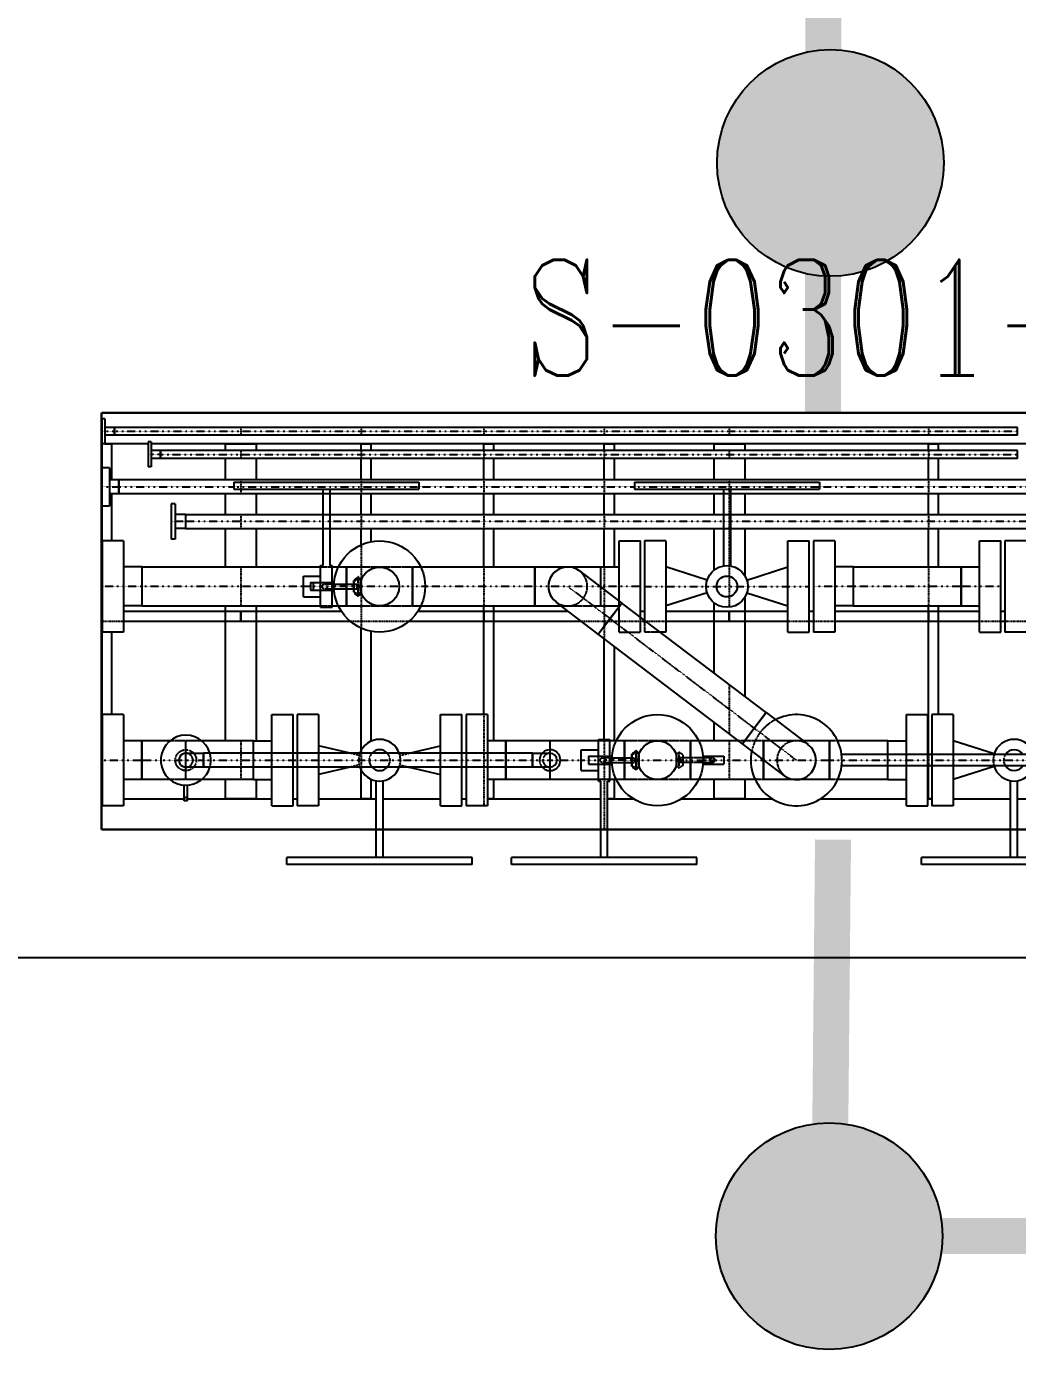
# Model space of a CAD drawing. Header units: millimetres. Extents: x -10011772 to -8149599, y 2847708 to 3434448.
# Drawn here: x -9525475 to -9516914, y 3138214 to 3149640 of the extents above; entities that cross this region are included whole.
import ezdxf

# ---------------------------------------------------------------- set-up
doc = ezdxf.new("R2010")
doc.units = ezdxf.units.MM
for name, pattern in [('DASHDOT2', [0.5, 0.25, -0.125, 0, -0.125]), ('DIVIDE2', [0.625, 0.25, -0.125, 0, -0.125, 0, -0.125]), ('HIDDEN2', [0.1875, 0.125, -0.0625])]:
    doc.linetypes.add(name, pattern=pattern)
doc.layers.add('总平面底图', color=9, linetype='Continuous')
doc.layers.add('电气-接地设计-接地线', color=3, linetype='接地线')
doc.styles.add('EESLTYPE', font='TXT.shx')
doc.styles.get("Standard").update_dxf_attribs({"font": 'romanc.SHX', "width": 0.75, "bigfont": 'hztxt.shx'})
doc.linetypes.add('接地线', pattern='A,500,["/",EESLTYPE,S=200,R=0,X=0,Y=-100],-200,60,-200', length=960)

# ---------------------------------------------------------------- blocks, each defined once
blk = doc.blocks.new('总平面底图 爆炸危险区 LOCATION I')
at = {"layer": '总平面底图'}
for p, q in [((212313.7, 107627.7), (212313.7, 109427.7)), ((212313.7, 109427.7), (218314.9, 109427.7)), ((218314.9, 107627.7), (212313.7, 107627.7)), ((212314.9, 107627.7), (218314.9, 107627.7)), ((236314.9, 107074.4), (206314.9, 107074.4))]:
    blk.add_line(p, q, dxfattribs=at)
at = {"layer": '总平面底图', "linetype": 'Continuous'}
for p, q in [((218314.9, 109427.7), (212314.9, 109427.7)), ((212314.9, 109294.4), (212314.9, 109427.7)), ((212315.4, 109401.7), (212315.4, 109347.7)), ((212328.2, 109401.7), (212315.4, 109401.7)), ((212315.4, 109347.7), (212315.4, 109293.7)), ((212328.2, 109401.7), (212328.2, 109347.7)), ((212369.3, 109364.4), (212328.2, 109364.4)), ((212328.2, 109347.7), (212328.2, 109293.7)), ((212369.3, 109331), (212369.3, 109364.4)), ((216269.9, 109364.4), (212369.3, 109364.4)), ((212369.3, 109364.4), (212369.3, 109347.7)), ((212369.3, 109347.7), (212369.3, 109331)), ((216269.9, 109331), (216269.9, 109364.4)), ((212315.4, 109294.4), (212314.9, 109294.4)), ((212314.9, 109294.4), (212315.4, 109294.4)), ((212314.9, 109294.4), (212314.9, 107761.1)), ((212328.2, 109293.7), (212315.4, 109293.7)), ((212369.3, 109331), (212328.2, 109331)), ((212514.9, 109294.4), (212328.2, 109294.4)), ((212328.2, 109294.4), (212358.6, 109294.4)), ((212358.6, 109137.9), (212358.6, 109294.4)), ((216269.9, 109331), (212369.3, 109331)), ((212514.9, 109301.7), (212514.9, 109247.7)), ((212527.6, 109301.7), (212514.9, 109301.7)), ((212527.6, 109301.7), (212527.6, 109247.7)), ((217657.4, 109294.4), (212527.6, 109294.4)), ((212848.2, 109294.4), (212848.2, 109264.4)), ((212848.2, 109294.4), (212981.6, 109294.4)), ((212981.6, 109294.4), (212981.6, 109264.4)), ((213434.9, 109294.4), (213478.6, 109294.4)), ((213434.9, 109264.4), (213434.9, 109294.4)), ((213478.6, 109264.4), (213478.6, 109294.4)), ((213964.9, 109264.4), (213964.9, 109294.4)), ((213964.9, 109294.4), (214008.6, 109294.4)), ((214008.6, 109264.4), (214008.6, 109294.4)), ((214484.9, 109294.4), (214528.6, 109294.4)), ((214484.9, 109264.4), (214484.9, 109294.4)), ((214528.6, 109264.4), (214528.6, 109294.4)), ((214958.2, 109294.4), (215091.6, 109294.4)), ((214958.2, 109294.4), (214958.2, 109264.4)), ((215091.6, 109294.4), (215091.6, 109264.4)), ((215884.9, 109294.4), (215928.6, 109294.4)), ((215884.9, 109264.4), (215884.9, 109294.4)), ((215928.6, 109264.4), (215928.6, 109294.4)), ((212514.9, 109247.7), (212514.9, 109193.7)), ((212568.7, 109264.4), (212527.6, 109264.4)), ((212527.6, 109247.7), (212527.6, 109193.7)), ((212568.7, 109264.4), (212568.7, 109247.7)), ((212568.7, 109231), (212568.7, 109264.4)), ((216269.9, 109264.4), (212568.7, 109264.4)), ((212568.7, 109247.7), (212568.7, 109231)), ((216269.9, 109231), (216269.9, 109264.4)), ((212315.4, 109190.3), (212315.4, 109107.7)), ((212348.8, 109190.3), (212315.4, 109190.3)), ((212348.8, 109190.3), (212348.8, 109107.7)), ((212527.6, 109193.7), (212514.9, 109193.7)), ((212568.7, 109231), (212527.6, 109231)), ((216269.9, 109231), (212568.7, 109231)), ((212848.2, 109231), (212848.2, 109137.9)), ((212981.6, 109231), (212981.6, 109137.9)), ((213434.9, 109137.9), (213434.9, 109231)), ((213478.6, 109137.9), (213478.6, 109231)), ((213964.9, 109137.9), (213964.9, 109231)), ((214008.6, 109137.9), (214008.6, 109231)), ((214484.9, 109137.9), (214484.9, 109231)), ((214528.6, 109137.9), (214528.6, 109231)), ((214958.2, 109231), (214958.2, 109137.9)), ((215091.6, 109231), (215091.6, 109137.9)), ((215884.9, 109137.9), (215884.9, 109231)), ((215928.6, 109137.9), (215928.6, 109231)), ((212388.6, 109137.9), (212348.8, 109137.9)), ((212388.6, 109137.9), (212388.6, 109107.7)), ((212388.6, 109077.6), (212388.6, 109137.9)), ((217657.4, 109137.9), (212388.6, 109137.9)), ((212884.6, 109127.7), (213684.6, 109127.7)), ((212884.6, 109127.7), (212884.6, 109097.7)), ((213684.6, 109127.7), (213684.6, 109097.7)), ((214614.9, 109127.7), (215014.9, 109127.7)), ((214614.9, 109127.7), (214614.9, 109097.7)), ((215014.9, 109127.7), (215414.9, 109127.7)), ((215414.9, 109127.7), (215414.9, 109097.7)), ((212315.4, 109107.7), (212315.4, 109025.2)), ((212348.8, 109107.7), (212348.8, 109025.2)), ((212388.6, 109077.6), (212348.8, 109077.6)), ((212358.6, 108874.6), (212358.6, 109077.6)), ((212388.6, 109107.7), (212388.6, 109077.6)), ((213269.6, 109077.6), (212388.6, 109077.6)), ((212848.2, 109077.6), (212848.2, 108987.9)), ((212884.6, 109097.7), (213684.6, 109097.7)), ((212981.6, 109077.6), (212981.6, 108987.9)), ((213269.6, 109097.7), (213269.6, 108767.7)), ((213299.6, 109097.7), (213299.6, 108767.7)), ((214999.9, 109077.6), (213299.6, 109077.6)), ((213434.9, 108987.9), (213434.9, 109077.6)), ((213478.6, 108987.9), (213478.6, 109077.6)), ((213964.9, 108987.9), (213964.9, 109077.6)), ((214008.6, 108987.9), (214008.6, 109077.6)), ((214484.9, 108987.9), (214484.9, 109077.6)), ((214528.6, 108987.9), (214528.6, 109077.6)), ((214614.9, 109097.7), (215014.9, 109097.7)), ((214958.2, 109077.6), (214958.2, 108987.9)), ((214999.9, 109097.7), (214999.9, 108766.5)), ((215014.9, 109097.7), (215414.9, 109097.7)), ((215029.9, 109097.7), (215029.9, 108766.5)), ((217657.4, 109077.6), (215029.9, 109077.6)), ((215091.6, 109077.6), (215091.6, 108987.9)), ((215884.9, 108987.9), (215884.9, 109077.6)), ((215928.6, 108987.9), (215928.6, 109077.6)), ((212348.8, 109025.2), (212315.4, 109025.2)), ((212614.9, 109033.9), (212614.9, 108957.7)), ((212632.4, 109033.9), (212614.9, 109033.9)), ((212632.4, 109033.9), (212632.4, 108957.7)), ((212614.9, 108957.7), (212614.9, 108881.5)), ((212676.9, 108987.9), (212632.4, 108987.9)), ((212632.4, 108957.7), (212632.4, 108881.5)), ((212676.9, 108987.9), (212676.9, 108957.7)), ((212676.9, 108987.9), (212676.9, 108957.7)), ((212676.9, 108987.9), (213269.6, 108987.9)), ((212676.9, 108957.7), (212676.9, 108927.6)), ((212676.9, 108957.7), (212676.9, 108927.6)), ((213299.6, 108987.9), (214999.9, 108987.9)), ((215029.9, 108987.9), (217601.4, 108987.9)), ((212676.9, 108927.6), (212632.4, 108927.6)), ((212676.9, 108927.6), (213269.6, 108927.6)), ((212848.2, 108927.6), (212848.2, 108761.9)), ((212981.6, 108927.6), (212981.6, 108761.9)), ((213299.6, 108927.6), (214999.9, 108927.6)), ((213434.9, 108857.6), (213434.9, 108927.6)), ((213478.6, 108871.2), (213478.6, 108927.6)), ((213964.9, 108761.9), (213964.9, 108927.6)), ((214008.6, 108761.9), (214008.6, 108927.6)), ((214484.9, 108761.9), (214484.9, 108927.6)), ((214528.6, 108761.9), (214528.6, 108927.6)), ((214958.2, 108927.6), (214958.2, 108747.6)), ((215029.9, 108927.6), (217601.4, 108927.6)), ((215091.6, 108927.6), (215091.6, 108724.8)), ((215884.9, 108761.9), (215884.9, 108927.6)), ((215928.6, 108761.9), (215928.6, 108927.6)), ((212316.2, 108874.6), (212316.2, 108677.7)), ((212408.3, 108874.6), (212316.2, 108874.6)), ((212408.3, 108874.6), (212408.3, 108677.7)), ((212632.4, 108881.5), (212614.9, 108881.5)), ((214549.7, 108677.7), (214549.7, 108874.6)), ((214549.7, 108874.6), (214641.8, 108874.6)), ((214641.8, 108677.7), (214641.8, 108874.6)), ((214659.3, 108874.6), (214659.3, 108677.7)), ((214751.3, 108874.6), (214659.3, 108874.6)), ((214751.3, 108874.6), (214751.3, 108677.7)), ((215278.4, 108677.7), (215278.4, 108874.6)), ((215278.4, 108874.6), (215370.5, 108874.6)), ((215370.5, 108677.7), (215370.5, 108874.6)), ((215388, 108874.6), (215388, 108677.7)), ((215480.1, 108874.6), (215388, 108874.6)), ((215480.1, 108874.6), (215480.1, 108677.7)), ((216105.3, 108677.7), (216105.3, 108874.6)), ((216105.3, 108874.6), (216197.4, 108874.6)), ((216197.4, 108677.7), (216197.4, 108874.6)), ((216214.9, 108874.6), (216214.9, 108677.7)), ((216306.9, 108874.6), (216214.9, 108874.6)), ((212487.7, 108761.9), (212408.3, 108761.9)), ((212487.7, 108761.9), (212487.7, 108677.7)), ((212487.7, 108761.9), (212487.7, 108593.6)), ((212487.7, 108761.9), (213259.9, 108761.9)), ((213185.9, 108632.7), (213185.9, 108722.7)), ((213185.9, 108722.7), (213259.9, 108722.7)), ((213259.9, 108694.4), (213259.9, 108767.7)), ((213259.9, 108767.7), (213269.6, 108767.7)), ((213299.6, 108767.7), (213309.3, 108767.7)), ((213309.3, 108694.4), (213309.3, 108767.7)), ((213309.3, 108761.9), (213336.9, 108761.9)), ((213692.8, 108761.9), (214184.8, 108761.9)), ((214184.8, 108677.7), (214184.8, 108761.9)), ((214184.8, 108761.9), (214470.3, 108761.9)), ((214184.8, 108761.9), (214184.8, 108593.6)), ((214378.5, 108744.7), (214560.5, 108606.4)), ((214470.3, 108677.7), (214470.3, 108761.9)), ((214470.3, 108677.7), (214470.3, 108761.9)), ((214470.3, 108761.9), (214549.7, 108761.9)), ((214751.4, 108761.9), (214751.4, 108593.6)), ((214929.1, 108705.1), (214751.4, 108761.9)), ((215100.6, 108705.1), (215278.4, 108761.9)), ((215278.4, 108677.7), (215278.4, 108761.9)), ((215559.4, 108761.9), (215480.1, 108761.9)), ((215559.4, 108761.9), (215559.4, 108677.7)), ((215559.4, 108761.9), (215559.4, 108593.6)), ((215559.4, 108761.9), (216025.9, 108761.9)), ((216025.9, 108677.7), (216025.9, 108761.9)), ((216025.9, 108761.9), (216105.3, 108761.9)), ((216025.9, 108761.9), (216025.9, 108593.6)), ((212316.2, 108677.7), (212316.2, 108480.9)), ((212408.3, 108677.7), (212408.3, 108480.9)), ((212487.7, 108677.7), (212487.7, 108593.6)), ((213216.5, 108694.4), (213228.2, 108694.4)), ((213216.5, 108694.4), (213216.5, 108661.1)), ((213228.2, 108694.4), (213278.2, 108694.4)), ((213228.2, 108694.4), (213228.2, 108661.1)), ((213278.2, 108694.4), (213318.7, 108694.4)), ((214184.8, 108593.6), (214184.8, 108677.7)), ((214470.3, 108674.9), (214470.3, 108677.7)), ((214470.3, 108674.9), (214470.3, 108677.7)), ((214549.7, 108614.6), (214549.7, 108677.7)), ((214641.8, 108544.7), (214641.8, 108677.7)), ((214659.3, 108677.7), (214659.3, 108531.4)), ((214751.3, 108677.7), (214751.3, 108480.9)), ((215278.4, 108593.6), (215278.4, 108677.7)), ((215278.4, 108480.9), (215278.4, 108677.7)), ((215370.5, 108480.9), (215370.5, 108677.7)), ((215388, 108677.7), (215388, 108480.9)), ((215480.1, 108677.7), (215480.1, 108480.9)), ((215559.4, 108677.7), (215559.4, 108593.6)), ((216025.9, 108593.6), (216025.9, 108677.7)), ((216105.3, 108480.9), (216105.3, 108677.7)), ((216197.4, 108480.9), (216197.4, 108677.7)), ((216214.9, 108677.7), (216214.9, 108480.9)), ((213185.9, 108632.7), (213259.9, 108632.7)), ((213216.5, 108661.1), (213228.2, 108661.1)), ((213228.2, 108661.1), (213278.2, 108661.1)), ((213259.9, 108587.7), (213259.9, 108661.1)), ((213278.2, 108661.1), (213318.7, 108661.1)), ((213309.3, 108587.7), (213309.3, 108661.1)), ((214458.7, 108472.4), (214276.7, 108610.7)), ((214458.7, 108472.4), (214560.5, 108606.4)), ((214509.6, 108539.4), (214560.5, 108606.4)), ((215183.7, 108133), (214560.5, 108606.4)), ((214929.1, 108650.3), (214751.4, 108593.6)), ((214958.2, 108607.8), (214958.2, 108304.3)), ((215091.6, 108630.6), (215091.6, 108203)), ((215100.6, 108650.3), (215278.4, 108593.6)), ((212314.9, 108571.4), (212316.2, 108571.4)), ((212314.9, 108527.7), (212314.9, 108571.4)), ((212487.7, 108593.6), (212408.3, 108593.6)), ((212408.3, 108571.4), (212914.9, 108571.4)), ((212487.7, 108593.6), (213259.9, 108593.6)), ((212848.2, 108593.6), (212848.2, 108011.9)), ((212914.9, 108571.4), (212914.9, 108527.7)), ((212914.9, 108527.7), (212914.9, 108571.4)), ((212914.9, 108571.4), (213349.2, 108571.4)), ((212981.6, 108593.6), (212981.6, 108011.9)), ((213259.9, 108587.7), (213309.3, 108587.7)), ((213309.3, 108593.6), (213336.9, 108593.6)), ((213680.6, 108571.4), (213964.9, 108571.4)), ((213692.8, 108593.6), (214184.8, 108593.6)), ((213964.9, 108124.6), (213964.9, 108593.6)), ((213964.9, 108571.4), (213964.9, 108527.7)), ((213964.9, 108571.4), (214328.4, 108571.4)), ((213964.9, 108527.7), (213964.9, 108571.4)), ((214008.6, 108011.9), (214008.6, 108593.6)), ((214184.8, 108593.6), (214299.2, 108593.6)), ((214641.8, 108571.4), (214659.3, 108571.4)), ((214751.3, 108571.4), (215024.9, 108571.4)), ((215024.9, 108571.4), (215024.9, 108527.7)), ((215024.9, 108527.7), (215024.9, 108571.4)), ((215024.9, 108571.4), (215278.4, 108571.4)), ((215370.5, 108571.4), (215388, 108571.4)), ((215559.4, 108593.6), (215480.1, 108593.6)), ((215480.1, 108571.4), (215884.9, 108571.4)), ((215559.4, 108593.6), (216025.9, 108593.6)), ((215884.9, 107952.7), (215884.9, 108593.6)), ((215884.9, 108571.4), (215884.9, 108527.7)), ((215884.9, 108571.4), (216105.3, 108571.4)), ((215884.9, 108527.7), (215884.9, 108571.4)), ((215928.6, 108124.6), (215928.6, 108593.6)), ((216025.9, 108593.6), (216105.3, 108593.6)), ((216197.4, 108571.4), (216214.9, 108571.4)), ((212314.9, 108527.7), (212316.2, 108527.7)), ((212408.3, 108527.7), (212914.9, 108527.7)), ((212914.9, 108527.7), (213387.4, 108527.7)), ((213434.9, 107968.9), (213434.9, 108497.9)), ((213642.4, 108527.7), (213964.9, 108527.7)), ((213964.9, 108527.7), (214385.9, 108527.7)), ((214458.7, 108472.4), (214509.6, 108539.4)), ((214751.3, 108527.7), (215024.9, 108527.7)), ((215024.9, 108527.7), (215278.4, 108527.7)), ((215370.5, 108527.7), (215388, 108527.7)), ((215480.1, 108527.7), (215884.9, 108527.7)), ((215884.9, 108527.7), (216105.3, 108527.7)), ((216197.4, 108527.7), (216214.9, 108527.7)), ((212408.3, 108480.9), (212316.2, 108480.9)), ((212358.6, 108124.6), (212358.6, 108480.9)), ((213478.6, 108010.1), (213478.6, 108484.2)), ((215081.9, 107999), (214458.7, 108472.4)), ((214484.9, 108017.7), (214484.9, 108452.6)), ((214751.3, 108480.9), (214725.8, 108480.9)), ((215278.4, 108480.9), (215370.5, 108480.9)), ((215480.1, 108480.9), (215388, 108480.9)), ((216105.3, 108480.9), (216197.4, 108480.9)), ((216306.9, 108480.9), (216214.9, 108480.9)), ((214528.6, 108011.9), (214528.6, 108419.4)), ((212316.2, 108124.6), (212316.2, 107927.7)), ((212408.3, 108124.6), (212316.2, 108124.6)), ((212408.3, 108124.6), (212408.3, 107927.7)), ((213049.7, 107957.9), (213049.7, 108124.6)), ((213049.7, 108124.6), (213141.8, 108124.6)), ((213141.8, 107957.9), (213141.8, 108124.6)), ((213159.3, 108124.6), (213159.3, 107957.9)), ((213251.3, 108124.6), (213159.3, 108124.6)), ((213251.3, 108124.6), (213251.3, 107957.9)), ((213778.4, 107957.9), (213778.4, 108124.6)), ((213778.4, 108124.6), (213870.5, 108124.6)), ((213870.5, 107957.9), (213870.5, 108124.6)), ((213888, 108124.6), (213888, 107957.9)), ((213980.1, 108124.6), (213888, 108124.6)), ((213980.1, 108124.6), (213980.1, 107957.9)), ((214958.2, 108093), (214958.2, 108011.9)), ((215183.7, 108133), (215081.9, 107999)), ((215132.8, 108066), (215183.7, 108133)), ((215183.7, 108133), (215365.8, 107994.7)), ((215789.7, 107952.7), (215789.7, 108124.6)), ((215789.7, 108124.6), (215881.8, 108124.6)), ((215881.8, 107952.7), (215881.8, 108124.6)), ((215899.3, 108124.6), (215899.3, 107952.7)), ((215991.3, 108124.6), (215899.3, 108124.6)), ((215991.3, 108124.6), (215991.3, 107952.7)), ((215081.9, 107999), (215132.8, 108066)), ((212487.7, 108011.9), (212408.3, 108011.9)), ((212487.7, 107927.7), (212487.7, 108011.9)), ((212610.4, 108011.9), (212487.7, 108011.9)), ((212487.7, 108011.9), (212487.7, 107927.7)), ((212678.1, 107843.6), (212678.1, 108011.9)), ((212970.3, 108011.9), (212745.7, 108011.9)), ((212970.3, 107957.9), (212970.3, 108011.9)), ((212970.3, 107957.9), (212970.3, 108011.9)), ((212970.3, 108011.9), (213049.7, 108011.9)), ((213387.4, 107957.9), (213251.3, 107990.1)), ((213642.4, 107957.9), (213778.4, 107990.1)), ((214059.4, 108011.9), (213980.1, 108011.9)), ((214059.4, 107957.9), (214059.4, 108011.9)), ((214250.6, 108011.9), (214059.4, 108011.9)), ((214059.4, 108011.9), (214059.4, 107957.9)), ((214250.6, 108011.9), (214250.6, 107843.6)), ((214459.9, 108011.9), (214250.6, 108011.9)), ((214459.9, 107944.4), (214459.9, 108017.7)), ((214459.9, 108017.7), (214509.3, 108017.7)), ((214509.3, 107944.4), (214509.3, 108017.7)), ((214536.9, 108011.9), (214509.3, 108011.9)), ((215065, 108011.9), (214892.8, 108011.9)), ((215264, 107860.7), (215081.9, 107999)), ((215710.3, 108011.9), (215492.8, 108011.9)), ((215710.3, 107952.7), (215710.3, 108011.9)), ((215710.3, 108011.9), (215789.7, 108011.9)), ((215710.3, 107952.7), (215710.3, 108011.9)), ((215991.4, 108011.9), (215991.4, 107952.7)), ((216169.1, 107955.1), (215991.4, 108011.9)), ((212316.2, 107927.7), (212316.2, 107730.9)), ((212408.3, 107927.7), (212408.3, 107730.9)), ((212487.7, 107843.6), (212487.7, 107927.7)), ((212487.7, 107927.7), (212487.7, 107843.6)), ((212678.1, 107957.9), (212754.3, 107957.9)), ((212754.3, 107927.7), (212754.3, 107957.9)), ((214174.4, 107957.9), (212754.3, 107957.9)), ((212754.3, 107957.9), (212754.3, 107897.6)), ((212754.3, 107897.6), (212754.3, 107927.7)), ((214174.4, 107927.7), (214174.4, 107957.9)), ((214174.4, 107957.9), (214174.4, 107897.6)), ((214174.4, 107957.9), (214250.6, 107957.9)), ((214174.4, 107897.6), (214174.4, 107927.7)), ((214385.9, 107882.7), (214385.9, 107972.7)), ((214385.9, 107972.7), (214459.9, 107972.7)), ((214416.5, 107944.4), (214516.5, 107944.4)), ((214416.5, 107944.4), (214416.5, 107911.1)), ((214516.5, 107944.4), (214518.7, 107944.4)), ((214516.5, 107944.4), (214516.5, 107911.1)), ((214516.5, 107927.7), (214518, 107927.9)), ((214516.5, 107927.7), (214518, 107927.5)), ((214911, 107944.4), (214951.6, 107944.4)), ((214951.6, 107944.4), (215001.6, 107944.4)), ((215001.6, 107944.4), (215001.6, 107911.1)), ((216614.9, 107952.7), (215510.1, 107952.7)), ((212754.3, 107897.6), (212678.1, 107897.6)), ((214174.4, 107897.6), (212754.3, 107897.6)), ((212970.3, 107843.6), (212970.3, 107897.6)), ((212970.3, 107843.6), (212970.3, 107897.6)), ((213049.7, 107730.9), (213049.7, 107897.6)), ((213141.8, 107730.9), (213141.8, 107897.6)), ((213159.3, 107897.6), (213159.3, 107730.9)), ((213251.3, 107897.6), (213251.3, 107730.9)), ((213387.4, 107897.6), (213251.3, 107865.4)), ((213434.9, 107761.1), (213434.9, 107886.5)), ((213642.4, 107897.6), (213778.4, 107865.4)), ((213778.4, 107730.9), (213778.4, 107897.6)), ((213870.5, 107730.9), (213870.5, 107897.6)), ((213888, 107897.6), (213888, 107730.9)), ((213980.1, 107897.6), (213980.1, 107730.9)), ((214059.4, 107843.6), (214059.4, 107897.6)), ((214059.4, 107897.6), (214059.4, 107843.6)), ((214250.6, 107897.6), (214174.4, 107897.6)), ((214385.9, 107882.7), (214459.9, 107882.7)), ((214416.5, 107911.1), (214516.5, 107911.1)), ((214459.9, 107837.7), (214459.9, 107911.1)), ((214509.3, 107837.7), (214509.3, 107911.1)), ((214516.5, 107911.1), (214518.7, 107911.1)), ((214911, 107911.1), (214951.6, 107911.1)), ((214951.6, 107911.1), (215001.6, 107911.1)), ((216614.9, 107902.7), (215510.1, 107902.7)), ((215710.3, 107843.6), (215710.3, 107902.7)), ((215710.3, 107843.6), (215710.3, 107902.7)), ((215789.7, 107730.9), (215789.7, 107902.7)), ((215881.8, 107730.9), (215881.8, 107902.7)), ((215884.9, 107761.1), (215884.9, 107902.7)), ((215899.3, 107902.7), (215899.3, 107730.9)), ((215991.3, 107902.7), (215991.3, 107730.9)), ((215991.4, 107902.7), (215991.4, 107843.6)), ((216169.1, 107900.3), (215991.4, 107843.6)), ((212487.7, 107843.6), (212408.3, 107843.6)), ((212610.4, 107843.6), (212487.7, 107843.6)), ((212670.6, 107752.7), (212670.6, 107820)), ((212685.6, 107752.7), (212685.6, 107820)), ((212970.3, 107843.6), (212745.7, 107843.6)), ((212848.2, 107843.6), (212848.2, 107761.1)), ((212970.3, 107843.6), (213049.7, 107843.6)), ((212981.6, 107843.6), (212981.6, 107761.1)), ((213478.6, 107761.1), (213478.6, 107845.4)), ((213499.9, 107507.7), (213499.9, 107839)), ((213529.9, 107507.7), (213529.9, 107839)), ((214059.4, 107843.6), (213980.1, 107843.6)), ((214008.6, 107761.1), (214008.6, 107843.6)), ((214250.6, 107843.6), (214059.4, 107843.6)), ((214459.9, 107843.6), (214250.6, 107843.6)), ((214459.9, 107837.7), (214469.6, 107837.7)), ((214469.6, 107507.7), (214469.6, 107837.7)), ((214499.6, 107837.7), (214509.3, 107837.7)), ((214499.6, 107507.7), (214499.6, 107837.7)), ((214536.9, 107843.6), (214509.3, 107843.6)), ((214528.6, 107761.1), (214528.6, 107843.6)), ((215136.9, 107843.6), (214892.8, 107843.6)), ((214958.2, 107843.6), (214958.2, 107761.1)), ((215091.6, 107843.6), (215091.6, 107761.1)), ((215710.3, 107843.6), (215492.8, 107843.6)), ((215710.3, 107843.6), (215789.7, 107843.6)), ((216239.9, 107507.7), (216239.9, 107839)), ((216269.9, 107507.7), (216269.9, 107839)), ((212314.9, 107761.1), (212316.2, 107761.1)), ((212314.9, 107627.7), (212314.9, 107761.1)), ((212316.2, 107761.1), (212314.9, 107761.1)), ((212408.3, 107761.1), (212670.6, 107761.1)), ((212678.1, 107752.7), (212670.6, 107752.7)), ((212685.6, 107752.7), (212678.1, 107752.7)), ((212685.6, 107761.1), (213049.7, 107761.1)), ((212981.6, 107761.1), (212848.2, 107761.1)), ((213141.8, 107761.1), (213159.3, 107761.1)), ((213251.3, 107761.1), (213499.9, 107761.1)), ((213478.6, 107761.1), (213434.9, 107761.1)), ((213529.9, 107761.1), (213778.4, 107761.1)), ((213870.5, 107761.1), (213888, 107761.1)), ((213980.1, 107761.1), (214469.6, 107761.1)), ((214008.6, 107761.1), (213980.1, 107761.1)), ((214499.6, 107761.1), (214610.1, 107761.1)), ((214528.6, 107761.1), (214499.6, 107761.1)), ((214819.7, 107761.1), (215210.1, 107761.1)), ((215091.6, 107761.1), (214958.2, 107761.1)), ((215419.7, 107761.1), (215789.7, 107761.1)), ((215881.8, 107761.1), (215899.3, 107761.1)), ((215899.3, 107761.1), (215884.9, 107761.1)), ((215991.3, 107761.1), (216239.9, 107761.1)), ((216269.9, 107761.1), (216518.4, 107761.1)), ((212408.3, 107730.9), (212316.2, 107730.9)), ((213049.7, 107730.9), (213141.8, 107730.9)), ((213251.3, 107730.9), (213159.3, 107730.9)), ((213778.4, 107730.9), (213870.5, 107730.9)), ((213980.1, 107730.9), (213888, 107730.9)), ((215789.7, 107730.9), (215881.8, 107730.9)), ((215991.3, 107730.9), (215899.3, 107730.9)), ((212314.9, 107627.7), (213499.9, 107627.7)), ((213529.9, 107627.7), (214469.6, 107627.7)), ((214499.6, 107627.7), (216239.9, 107627.7)), ((216269.9, 107627.7), (216614.9, 107627.7)), ((213514.9, 107507.7), (213114.9, 107507.7)), ((213114.9, 107477.7), (213114.9, 107507.7)), ((213514.9, 107477.7), (213114.9, 107477.7)), ((213914.9, 107507.7), (213514.9, 107507.7)), ((213914.9, 107477.7), (213514.9, 107477.7)), ((213914.9, 107477.7), (213914.9, 107507.7)), ((214884.6, 107507.7), (214084.6, 107507.7)), ((214084.6, 107477.7), (214084.6, 107507.7)), ((214884.6, 107477.7), (214084.6, 107477.7)), ((214884.6, 107477.7), (214884.6, 107507.7)), ((216254.9, 107507.7), (215854.9, 107507.7)), ((215854.9, 107477.7), (215854.9, 107507.7)), ((216254.9, 107477.7), (215854.9, 107477.7)), ((216654.9, 107507.7), (216254.9, 107507.7)), ((216654.9, 107477.7), (216254.9, 107477.7))]:
    blk.add_line(p, q, dxfattribs=at)
at = {"layer": '总平面底图', "linetype": 'DIVIDE2'}
for p, q in [((212315.4, 109347.7), (212369.3, 109347.7)), ((212369.3, 109347.7), (216269.9, 109347.7)), ((216269.9, 109347.7), (216270, 109347.7)), ((212568.7, 109247.7), (212514.9, 109247.7)), ((212568.7, 109247.7), (216269.9, 109247.7)), ((216269.9, 109247.7), (216270, 109247.7)), ((212315.4, 109107.7), (212388.6, 109107.7)), ((212388.6, 109107.7), (212884.6, 109107.7)), ((212884.6, 109107.7), (213684.6, 109107.7)), ((213684.6, 109107.7), (214614.9, 109107.7)), ((214614.9, 109107.7), (215414.9, 109107.7)), ((215414.9, 109107.7), (217657.4, 109107.7)), ((212676.9, 108957.7), (212614.9, 108957.7)), ((213269.6, 108957.7), (212676.9, 108957.7)), ((213299.6, 108957.7), (213269.6, 108957.7)), ((214999.9, 108957.7), (213299.6, 108957.7)), ((215029.9, 108957.7), (214999.9, 108957.7)), ((217601.4, 108957.7), (215029.9, 108957.7)), ((212487.7, 108677.7), (212316.2, 108677.7)), ((213185.9, 108677.7), (212487.7, 108677.7)), ((213269.6, 108677.7), (213185.9, 108677.7)), ((213316.3, 108677.7), (213278.2, 108677.7)), ((213316.2, 108677.7), (213316.3, 108677.7)), ((213316.3, 108677.7), (213316.3, 108677.7)), ((213416.3, 108677.7), (213316.3, 108677.7)), ((213405.3, 108677.7), (213421.2, 108677.7)), ((213421.2, 108677.7), (213421.3, 108677.7)), ((213421.2, 108677.7), (213421.2, 108677.7)), ((213421.3, 108677.7), (213421.3, 108677.7)), ((213657.6, 108677.7), (213421.3, 108677.7)), ((213657.6, 108677.7), (213657.6, 108677.7)), ((213711.7, 108677.7), (213657.6, 108677.7)), ((214184.8, 108677.7), (213711.7, 108677.7)), ((214184.8, 108677.7), (214184.8, 108677.7)), ((214184.8, 108677.7), (214184.9, 108677.7)), ((214243.4, 108677.7), (214184.8, 108677.7)), ((214466.7, 108677.7), (214243.4, 108677.7)), ((214509.6, 108539.4), (214327.6, 108677.7)), ((214470.3, 108677.7), (214466.7, 108677.7)), ((214470.3, 108677.7), (214470.3, 108677.7)), ((214641.8, 108677.7), (214470.3, 108677.7)), ((214659.3, 108677.7), (215370.5, 108677.7)), ((215559.4, 108677.7), (215388, 108677.7)), ((216025.9, 108677.7), (215559.4, 108677.7)), ((216197.4, 108677.7), (216025.9, 108677.7)), ((214509.6, 108539.4), (214509.6, 108539.4)), ((214509.6, 108539.4), (214509.6, 108539.4)), ((214509.6, 108539.4), (215132.8, 108066)), ((215132.9, 108066), (215132.8, 108066)), ((215132.8, 108066), (215314.9, 107927.7)), ((215132.9, 108066), (215132.9, 108066)), ((212316.2, 107927.7), (212487.7, 107927.7)), ((212487.7, 107927.7), (212570.1, 107927.7)), ((212570.1, 107927.7), (212670.6, 107927.7)), ((212678.1, 107927.7), (212678.1, 107927.7)), ((212678.1, 107927.7), (212754.3, 107927.7)), ((212754.2, 107927.7), (212754.2, 107927.7)), ((212754.3, 107927.7), (212754.2, 107927.7)), ((212754.3, 107927.7), (214174.4, 107927.7)), ((214174.4, 107927.7), (214174.4, 107927.7)), ((214174.4, 107927.7), (214174.4, 107927.7)), ((214174.4, 107927.7), (214250.6, 107927.7)), ((214250.6, 107927.7), (214295.8, 107927.7)), ((214295.8, 107927.7), (214385.9, 107927.7)), ((214385.9, 107927.7), (214469.6, 107927.7)), ((214516.3, 107927.7), (214478.2, 107927.7)), ((214516.2, 107927.7), (214516.3, 107927.7)), ((214603.8, 107927.7), (214516.3, 107927.7)), ((214516.3, 107927.7), (214516.3, 107927.7)), ((214603.8, 107927.7), (214621.3, 107927.7)), ((214621.3, 107927.7), (214621.3, 107927.7)), ((214621.3, 107927.7), (214808.5, 107927.7)), ((214808.6, 107927.7), (214808.5, 107927.7)), ((214824.4, 107927.7), (214808.6, 107927.7)), ((214813.5, 107927.7), (214913.5, 107927.7)), ((214913.5, 107927.7), (214913.5, 107927.7)), ((214913.5, 107927.7), (214913.5, 107927.7)), ((214913.5, 107927.7), (214951.6, 107927.7)), ((214951.6, 107927.7), (215001.6, 107927.7)), ((215001.6, 107927.7), (215118, 107927.7)), ((215118, 107927.7), (215172.1, 107927.7)), ((215172.1, 107927.7), (215172.1, 107927.7)), ((215172.1, 107927.7), (215457.6, 107927.7)), ((215457.6, 107927.7), (215457.6, 107927.7)), ((215457.6, 107927.7), (215457.6, 107927.7)), ((215457.6, 107927.7), (215710.3, 107927.7)), ((215710.3, 107927.7), (215881.8, 107927.7)), ((215899.3, 107927.7), (216610.5, 107927.7))]:
    blk.add_line(p, q, dxfattribs=at)
at = {"layer": '总平面底图', "linetype": 'DASHDOT2'}
for p, q in [((212914.9, 109364.4), (212914.9, 109331)), ((213434.9, 109364.4), (213434.9, 109331)), ((213964.9, 109364.4), (213964.9, 109331)), ((214484.9, 109364.4), (214484.9, 109331)), ((215024.9, 109364.4), (215024.9, 109331)), ((215884.9, 109364.4), (215884.9, 109331)), ((212914.9, 109264.4), (212914.9, 109231)), ((213434.9, 109264.4), (213434.9, 109231)), ((213964.9, 109264.4), (213964.9, 109231)), ((214484.9, 109264.4), (214484.9, 109231)), ((215024.9, 109264.4), (215024.9, 109231)), ((215884.9, 109264.4), (215884.9, 109231)), ((212914.9, 109137.9), (212914.9, 109077.6)), ((213434.9, 109137.9), (213434.9, 109077.6)), ((213964.9, 109137.9), (213964.9, 109077.6)), ((214484.9, 109137.9), (214484.9, 109077.6)), ((215024.9, 109137.9), (215024.9, 108588.3)), ((215884.9, 109137.9), (215884.9, 109077.6)), ((212914.9, 108987.9), (212914.9, 108927.6)), ((213434.9, 108987.9), (213434.9, 108927.6)), ((213964.9, 108987.9), (213964.9, 108927.6)), ((214484.9, 108987.9), (214484.9, 108927.6)), ((215884.9, 108987.9), (215884.9, 108927.6)), ((213434.9, 108857.6), (213434.9, 108497.9)), ((212914.9, 108761.9), (212914.9, 108593.6)), ((213964.9, 108761.9), (213964.9, 108593.6)), ((214484.9, 108761.9), (214484.9, 108452.6)), ((215884.9, 108761.9), (215884.9, 108593.6)), ((212316.2, 108527.7), (212408.3, 108527.7)), ((213387.4, 108527.7), (213434.9, 108527.7)), ((213434.9, 108527.7), (213642.4, 108527.7)), ((214385.9, 108527.7), (214484.9, 108527.7)), ((214484.9, 108527.7), (214751.3, 108527.7)), ((215278.4, 108527.7), (215370.5, 108527.7)), ((215388, 108527.7), (215480.1, 108527.7)), ((216105.3, 108527.7), (216197.4, 108527.7)), ((216214.9, 108527.7), (216306.9, 108527.7)), ((215024.9, 108253.7), (215024.9, 108042.4)), ((213964.9, 108124.6), (213964.9, 107730.9)), ((212914.9, 108011.9), (212914.9, 107843.6)), ((214484.9, 108017.7), (214484.9, 107627.7)), ((215024.9, 108011.9), (215024.9, 107843.6)), ((213434.9, 107968.9), (213434.9, 107886.5)), ((215884.9, 107952.7), (215884.9, 107902.7)), ((213499.9, 107627.7), (213529.9, 107627.7)), ((214469.6, 107627.7), (214499.6, 107627.7)), ((216239.9, 107627.7), (216269.9, 107627.7))]:
    blk.add_line(p, q, dxfattribs=at)
at = {"layer": '总平面底图', "linetype": 'HIDDEN2'}
for p, q in [((213299.6, 109077.6), (213269.6, 109077.6)), ((215029.9, 109077.6), (214999.9, 109077.6)), ((213269.6, 108987.9), (213299.6, 108987.9)), ((214999.9, 108987.9), (215029.9, 108987.9)), ((213269.6, 108927.6), (213299.6, 108927.6)), ((214999.9, 108927.6), (215029.9, 108927.6)), ((213259.9, 108761.9), (213309.3, 108761.9)), ((213336.9, 108761.9), (213372.1, 108761.9)), ((213372.1, 108761.9), (213372.1, 108593.6)), ((213372.1, 108677.7), (213372.1, 108761.9)), ((213372.1, 108761.9), (213657.6, 108761.9)), ((213403.8, 108705.5), (213422.8, 108719.4)), ((213422.8, 108677.7), (213422.8, 108719.4)), ((213435.5, 108705.5), (213422.8, 108719.4)), ((213657.6, 108677.7), (213657.6, 108761.9)), ((213657.6, 108761.9), (213657.6, 108593.6)), ((213657.6, 108761.9), (213692.8, 108761.9)), ((213259.9, 108661.1), (213259.9, 108694.4)), ((213316.3, 108688.4), (213278.2, 108688.4)), ((213278.2, 108667), (213316.3, 108667)), ((213309.3, 108661.1), (213309.3, 108694.4)), ((213309.3, 108692.7), (213318.6, 108692.7)), ((213309.3, 108662.7), (213318.6, 108662.7)), ((213316.3, 108677.7), (213316.3, 108688.4)), ((213316.3, 108688.4), (213316.3, 108677.7)), ((213316.3, 108688.4), (213416.3, 108688.4)), ((213316.3, 108667), (213316.3, 108677.7)), ((213316.3, 108677.7), (213316.3, 108667)), ((213316.3, 108667), (213416.3, 108667)), ((213372.1, 108593.6), (213372.1, 108677.7)), ((213403.8, 108677.7), (213403.8, 108705.5)), ((213403.8, 108649.9), (213403.8, 108677.7)), ((213405.3, 108700.7), (213422.5, 108712.2)), ((213405.3, 108677.7), (213405.3, 108700.7)), ((213405.3, 108654.7), (213405.3, 108677.7)), ((213416.3, 108688.4), (213416.3, 108677.7)), ((213416.3, 108677.7), (213416.3, 108667)), ((213422.5, 108677.7), (213422.5, 108712.2)), ((213433.9, 108700.7), (213422.5, 108712.2)), ((213422.5, 108643.2), (213422.5, 108677.7)), ((213422.8, 108636), (213422.8, 108677.7)), ((213433.9, 108677.7), (213433.9, 108700.7)), ((213433.9, 108654.7), (213433.9, 108677.7)), ((213435.5, 108677.7), (213435.5, 108705.5)), ((213435.5, 108649.9), (213435.5, 108677.7)), ((213657.6, 108593.6), (213657.6, 108677.7)), ((214470.3, 108593.6), (214470.3, 108674.9)), ((214470.3, 108593.6), (214470.3, 108674.9)), ((213403.8, 108649.9), (213422.8, 108636)), ((213405.3, 108654.7), (213422.5, 108643.2)), ((213433.9, 108654.7), (213422.5, 108643.2)), ((213435.5, 108649.9), (213422.8, 108636)), ((214549.7, 108480.9), (214549.7, 108614.6)), ((213259.9, 108593.6), (213309.3, 108593.6)), ((213336.9, 108593.6), (213372.1, 108593.6)), ((213372.1, 108593.6), (213657.6, 108593.6)), ((213657.6, 108593.6), (213692.8, 108593.6)), ((214299.2, 108593.6), (214470.3, 108593.6)), ((214470.3, 108593.6), (214549.7, 108593.6)), ((214641.8, 108480.9), (214641.8, 108544.7)), ((214659.3, 108531.4), (214659.3, 108480.9)), ((214549.7, 108480.9), (214641.8, 108480.9)), ((214725.8, 108480.9), (214659.3, 108480.9)), ((212678.1, 108011.9), (212610.4, 108011.9)), ((212745.7, 108011.9), (212678.1, 108011.9)), ((214509.3, 108011.9), (214459.9, 108011.9)), ((214572.1, 108011.9), (214536.9, 108011.9)), ((214572.1, 107927.7), (214572.1, 108011.9)), ((214572.1, 108011.9), (214572.1, 107927.7)), ((214857.6, 108011.9), (214572.1, 108011.9)), ((214857.6, 107927.7), (214857.6, 108011.9)), ((214892.8, 108011.9), (214857.6, 108011.9)), ((214857.6, 108011.9), (214857.6, 107927.7)), ((215172.1, 108011.9), (215065, 108011.9)), ((215172.1, 108011.9), (215172.1, 107927.7)), ((215457.6, 108011.9), (215172.1, 108011.9)), ((215172.1, 107927.7), (215172.1, 108011.9)), ((215457.6, 108011.9), (215457.6, 107927.7)), ((215457.6, 107927.7), (215457.6, 108011.9)), ((215492.8, 108011.9), (215457.6, 108011.9)), ((212970.3, 107897.6), (212970.3, 107957.9)), ((212970.3, 107927.7), (212970.3, 107957.9)), ((212970.3, 107897.6), (212970.3, 107927.7)), ((213049.7, 107927.7), (213049.7, 107957.9)), ((213049.7, 107897.6), (213049.7, 107927.7)), ((213141.8, 107927.7), (213141.8, 107957.9)), ((213141.8, 107897.6), (213141.8, 107927.7)), ((213159.3, 107957.9), (213159.3, 107927.7)), ((213159.3, 107927.7), (213159.3, 107897.6)), ((213251.3, 107957.9), (213251.3, 107927.7)), ((213251.3, 107927.7), (213251.3, 107897.6)), ((213427.3, 107948.4), (213387.4, 107957.9)), ((213602.5, 107948.4), (213642.4, 107957.9)), ((213778.4, 107927.7), (213778.4, 107957.9)), ((213778.4, 107897.6), (213778.4, 107927.7)), ((213870.5, 107927.7), (213870.5, 107957.9)), ((213870.5, 107897.6), (213870.5, 107927.7)), ((213888, 107957.9), (213888, 107927.7)), ((213888, 107927.7), (213888, 107897.6)), ((213980.1, 107957.9), (213980.1, 107927.7)), ((213980.1, 107927.7), (213980.1, 107897.6)), ((214059.4, 107927.7), (214059.4, 107957.9)), ((214059.4, 107957.9), (214059.4, 107927.7)), ((214059.4, 107897.6), (214059.4, 107927.7)), ((214059.4, 107927.7), (214059.4, 107897.6)), ((214459.9, 107911.1), (214459.9, 107944.4)), ((214516.3, 107938.4), (214478.2, 107938.4)), ((214509.3, 107911.1), (214509.3, 107944.4)), ((214509.3, 107942.7), (214518.6, 107942.7)), ((214516.3, 107938.4), (214516.3, 107927.7)), ((214516.3, 107938.4), (214616.3, 107938.4)), ((214516.3, 107927.7), (214516.3, 107938.4)), ((214516.3, 107927.7), (214516.3, 107917)), ((214516.3, 107917), (214516.3, 107927.7)), ((214572.1, 107843.6), (214572.1, 107927.7)), ((214572.1, 107927.7), (214572.1, 107843.6)), ((214603.8, 107955.5), (214622.8, 107969.4)), ((214603.8, 107927.7), (214603.8, 107955.5)), ((214603.8, 107899.9), (214603.8, 107927.7)), ((214605.3, 107950.7), (214622.5, 107962.2)), ((214605.3, 107927.7), (214605.3, 107950.7)), ((214605.3, 107904.7), (214605.3, 107927.7)), ((214616.3, 107938.4), (214616.3, 107927.7)), ((214616.3, 107927.7), (214616.3, 107917)), ((214622.5, 107927.7), (214622.5, 107962.2)), ((214633.9, 107950.7), (214622.5, 107962.2)), ((214622.5, 107893.2), (214622.5, 107927.7)), ((214622.8, 107927.7), (214622.8, 107969.4)), ((214635.5, 107955.5), (214622.8, 107969.4)), ((214622.8, 107886), (214622.8, 107927.7)), ((214633.9, 107927.7), (214633.9, 107950.7)), ((214633.9, 107904.7), (214633.9, 107927.7)), ((214635.5, 107927.7), (214635.5, 107955.5)), ((214635.5, 107899.9), (214635.5, 107927.7)), ((214795.8, 107950.7), (214807.3, 107962.2)), ((214795.8, 107950.7), (214795.8, 107927.7)), ((214795.8, 107927.7), (214795.8, 107904.7)), ((214807.3, 107962.2), (214807.3, 107927.7)), ((214824.4, 107950.7), (214807.3, 107962.2)), ((214807.3, 107927.7), (214807.3, 107893.2)), ((214813.5, 107927.7), (214813.5, 107938.4)), ((214913.5, 107938.4), (214813.5, 107938.4)), ((214813.5, 107917), (214813.5, 107927.7)), ((214824.4, 107950.7), (214824.4, 107927.7)), ((214824.4, 107927.7), (214824.4, 107904.7)), ((214857.6, 107843.6), (214857.6, 107927.7)), ((214857.6, 107927.7), (214857.6, 107843.6)), ((214913.5, 107927.7), (214913.5, 107938.4)), ((214913.5, 107938.4), (214913.5, 107927.7)), ((214951.6, 107938.4), (214913.5, 107938.4)), ((214913.5, 107917), (214913.5, 107927.7)), ((214913.5, 107927.7), (214913.5, 107917)), ((215172.1, 107927.7), (215172.1, 107843.6)), ((215172.1, 107843.6), (215172.1, 107927.7)), ((215457.6, 107927.7), (215457.6, 107843.6)), ((215457.6, 107843.6), (215457.6, 107927.7)), ((215710.3, 107927.7), (215710.3, 107952.7)), ((215710.3, 107927.7), (215710.3, 107952.7)), ((215710.3, 107902.7), (215710.3, 107927.7)), ((215710.3, 107902.7), (215710.3, 107927.7)), ((215789.7, 107927.7), (215789.7, 107952.7)), ((215789.7, 107902.7), (215789.7, 107927.7)), ((215881.8, 107927.7), (215881.8, 107952.7)), ((215881.8, 107902.7), (215881.8, 107927.7)), ((215899.3, 107952.7), (215899.3, 107927.7)), ((215899.3, 107927.7), (215899.3, 107902.7)), ((215991.3, 107952.7), (215991.3, 107927.7)), ((215991.3, 107927.7), (215991.3, 107902.7)), ((215991.4, 107952.7), (215991.4, 107927.7)), ((215991.4, 107927.7), (215991.4, 107902.7)), ((213427.3, 107907), (213387.4, 107897.6)), ((213602.5, 107907), (213642.4, 107897.6)), ((214478.2, 107917), (214516.3, 107917)), ((214509.3, 107912.7), (214518.6, 107912.7)), ((214516.3, 107917), (214616.3, 107917)), ((214603.8, 107899.9), (214622.8, 107886)), ((214605.3, 107904.7), (214622.5, 107893.2)), ((214633.9, 107904.7), (214622.5, 107893.2)), ((214635.5, 107899.9), (214622.8, 107886)), ((214795.8, 107904.7), (214807.3, 107893.2)), ((214824.4, 107904.7), (214807.3, 107893.2)), ((214913.5, 107917), (214813.5, 107917)), ((214913.5, 107917), (214951.6, 107917)), ((212678.1, 107843.6), (212610.4, 107843.6)), ((212745.7, 107843.6), (212678.1, 107843.6)), ((214509.3, 107843.6), (214459.9, 107843.6)), ((214572.1, 107843.6), (214536.9, 107843.6)), ((214857.6, 107843.6), (214572.1, 107843.6)), ((214892.8, 107843.6), (214857.6, 107843.6)), ((215172.1, 107843.6), (215136.9, 107843.6)), ((215457.6, 107843.6), (215172.1, 107843.6)), ((215492.8, 107843.6), (215457.6, 107843.6))]:
    blk.add_line(p, q, dxfattribs=at)
at = {"layer": '总平面底图', "linetype": 'Continuous'}
for centre, radius in [((213514.9, 108677.7), 196.8), ((213514.9, 108677.7), 84.1), ((215014.9, 108677.7), 90), ((215014.9, 108677.7), 45), ((214714.9, 107927.7), 196.8), ((214714.9, 107927.7), 84.1), ((212678.1, 107760.2), 7.5)]:
    blk.add_circle(centre, radius, dxfattribs=at)
at = {"layer": '总平面底图', "linetype": 'HIDDEN2'}
for centre, radius in [((213278.2, 108677.7), 10.7), ((212678.1, 107927.7), 45.2), ((214478.2, 107927.7), 10.7), ((214951.6, 107927.7), 10.7)]:
    blk.add_circle(centre, radius, dxfattribs=at)
at = {"layer": '总平面底图', "linetype": 'Continuous'}
for centre, radius, start, end in [((214327.6, 108677.7), 84.1, 90, 232.7779), ((214327.6, 108677.7), 84.1, 52.7779, 232.7779), ((214327.6, 108677.7), 84.1, 52.7779, 90), ((215314.9, 107927.7), 196.8, 0, 117.474), ((212678.1, 107927.7), 108, 16.2251, 270), ((213514.9, 107927.7), 90, 19.581, 160.419), ((215314.9, 107927.7), 84.1, 232.7779, 52.7779), ((215314.9, 107927.7), 84.1, 0, 52.7779), ((216254.9, 107927.7), 90, 16.1276, 163.8724), ((212678.1, 107927.7), 30.2, 89.983, 270), ((213514.9, 107927.7), 45, 42.0885, 137.9115), ((214250.6, 107927.7), 45.2, 0, 138.1897), ((214250.6, 107927.7), 45.2, 221.8103, 0), ((214250.6, 107927.7), 30.2, 270, 90), ((214250.6, 107927.7), 30.2, 270, 90), ((215314.9, 107927.7), 196.9, 168.0818, 0), ((215314.9, 107927.7), 84.1, 232.7779, 0), ((216254.9, 107927.7), 45, 33.749, 146.251), ((212678.1, 107927.7), 108, 270, 343.7749), ((213514.9, 107927.7), 90, 199.581, 270), ((213514.9, 107927.7), 45, 222.0885, 270), ((213514.9, 107927.7), 90, 270, 340.419), ((213514.9, 107927.7), 45, 270, 317.9115), ((216254.9, 107927.7), 90, 196.1276, 270), ((216254.9, 107927.7), 45, 213.749, 270), ((216254.9, 107927.7), 90, 270, 343.8724), ((216254.9, 107927.7), 45, 270, 326.251)]:
    blk.add_arc(centre, radius, start, end, dxfattribs=at)
at = {"layer": '总平面底图', "linetype": 'HIDDEN2'}
for centre, radius, start, end in [((214327.6, 108677.7), 84.1, 232.7779, 52.7779), ((215314.9, 107927.7), 196.9, 117.474, 168.0818), ((215314.9, 107927.7), 84.1, 52.7779, 232.7779), ((212678.1, 107927.7), 30.2, 270, 89.983), ((212678.1, 107927.7), 108, 343.7749, 16.2251), ((213514.9, 107927.7), 90, 160.419, 199.581), ((213514.9, 107927.7), 45, 137.9115, 222.0885), ((213514.9, 107927.7), 45, 317.9115, 42.0885), ((213514.9, 107927.7), 90, 340.419, 19.581), ((214250.6, 107927.7), 45.2, 138.1897, 221.8103), ((214250.6, 107927.7), 30.2, 90, 270), ((216254.9, 107927.7), 90, 163.8724, 196.1276), ((216254.9, 107927.7), 45, 146.251, 213.749)]:
    blk.add_arc(centre, radius, start, end, dxfattribs=at)
at = {"layer": '总平面底图', "width": 0.75}
blk.add_text('S-0301-I', height=500, rotation=0, dxfattribs=at).set_placement((214136.7, 109588.2))
blk = doc.blocks.new('PTJD2')
at = {"linetype": 'Continuous'}
blk.add_hatch(color=0, dxfattribs=at).paths.add_polyline_path([(150, 0, 1), (-150, 0, 1)])
at = {"color": 0, "linetype": 'Continuous'}
blk.add_circle((0, 0), 150, dxfattribs=at)

msp = doc.modelspace()

# ---------------------------------------------------------------- linework, layer by layer
at = {"layer": '电气-接地设计-接地线', "color": 1, "linetype": '接地线', "ltscale": 0.005, "const_width": 311}
for points in [[(-9518590, 3150301), (-9518596, 3146303)], [(-9518508, 3142617), (-9518541, 3139193)], [(-9494114, 3139193), (-9518541, 3139193)]]:
    msp.add_lwpolyline(points, dxfattribs=at)

# ---------------------------------------------------------------- block references
at = {"layer": '总平面底图', "xscale": 2, "yscale": 2, "zscale": 2}
msp.add_blockref('总平面底图 爆炸危险区 LOCATION I', (-9949454, 2927448), dxfattribs=at)
at = {"layer": '电气-接地设计-接地线', "color": 1, "xscale": 6.526230669615967, "yscale": 6.526230669615967, "zscale": 2.175410223205322, "rotation": 180}
for p in [(-9518531, 3148461), (-9518541, 3139193)]:
    msp.add_blockref('PTJD2', p, dxfattribs=at)

doc.saveas('drawing.dxf')
